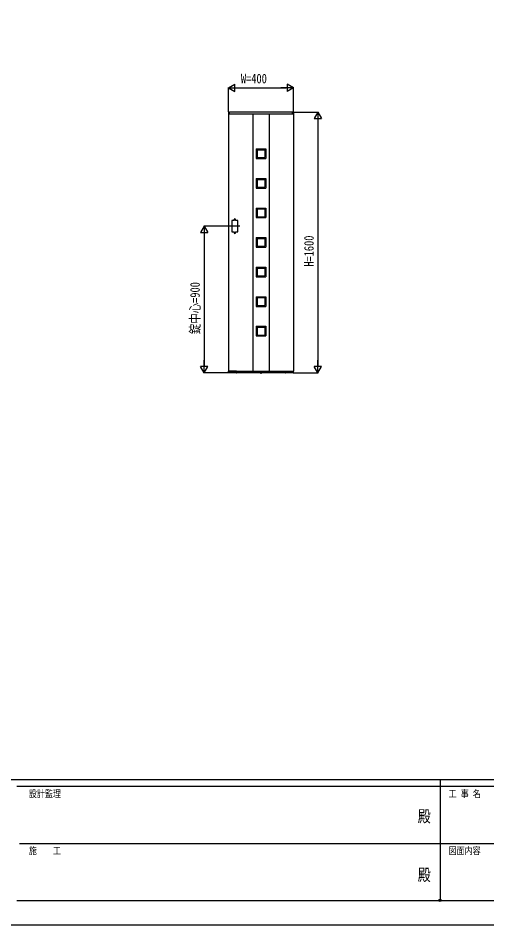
# Model space of a CAD drawing. Units: millimetres, scale not verified. Extents: x -8410 to 8410, y -5940 to 5940.
# Drawn here: x -2602 to 278, y -5940 to -373 of the extents above; entities that cross this region are included whole.
import ezdxf
from ezdxf.enums import TextEntityAlignment as Align

# ---------------------------------------------------------------- set-up
doc = ezdxf.new("R2010")
doc.units = ezdxf.units.MM
doc.header["$LTSCALE"] = 30
doc.header["$PDMODE"] = 32
doc.header["$PDSIZE"] = 15
for name, color, linetype in [('0-2_YKK_A1', 4, 'Continuous'), ('0-3_YKK_D', 6, 'Continuous'), ('0-4_YKK_ZWAK', 7, 'Continuous')]:
    doc.layers.add(name, color=color, linetype=linetype)
doc.styles.add('ＭＳ ゴシック', font='')
doc.styles.get('ＭＳ ゴシック').set_extended_font_data('MS Gothic')

msp = doc.modelspace()

# ---------------------------------------------------------------- linework, layer by layer
at = {"layer": '0-2_YKK_A1'}
for p, q in [((-1310.46, -951.37), (-1310.46, -959.5)), ((-1309.96, -960), (-1309.96, -2540)), ((-1309.96, -960), (-909.96, -960)), ((-1309.96, -960), (-1303.26, -960)), ((-1309.05, -949.87), (-1303.49, -949.53)), ((-1303.26, -960), (-1303.26, -960)), ((-916.96, -950), (-1302.96, -950)), ((-1302.96, -960), (-1302.96, -950)), ((-1302.96, -959.7), (-1302.96, -950.03)), ((-1159.96, -960), (-1159.96, -2540)), ((-1059.96, -960), (-1059.96, -2540)), ((-916.96, -960), (-916.96, -950)), ((-916.96, -959.7), (-916.96, -950.03)), ((-909.96, -960), (-916.66, -960)), ((-916.66, -960), (-916.66, -960)), ((-910.87, -949.87), (-916.43, -949.53)), ((-909.96, -960), (-909.96, -2540)), ((-909.46, -951.37), (-909.46, -959.5)), ((-1139.46, -1176), (-1139.46, -1235)), ((-1139.46, -1176), (-1080.46, -1176)), ((-1133.96, -1181.5), (-1133.96, -1229.5)), ((-1133.96, -1181.5), (-1085.96, -1181.5)), ((-1085.96, -1181.5), (-1085.96, -1229.5)), ((-1080.46, -1176), (-1080.46, -1235)), ((-1139.46, -1235), (-1080.46, -1235)), ((-1133.96, -1229.5), (-1085.96, -1229.5)), ((-1139.46, -1357.5), (-1139.46, -1416.5)), ((-1139.46, -1357.5), (-1080.46, -1357.5)), ((-1133.96, -1363), (-1133.96, -1411)), ((-1133.96, -1363), (-1085.96, -1363)), ((-1085.96, -1363), (-1085.96, -1411)), ((-1080.46, -1357.5), (-1080.46, -1416.5)), ((-1139.46, -1416.5), (-1080.46, -1416.5)), ((-1133.96, -1411), (-1085.96, -1411)), ((-1139.46, -1539), (-1139.46, -1598)), ((-1139.46, -1539), (-1080.46, -1539)), ((-1133.96, -1544.5), (-1133.96, -1592.5)), ((-1133.96, -1544.5), (-1085.96, -1544.5)), ((-1085.96, -1544.5), (-1085.96, -1592.5)), ((-1080.46, -1539), (-1080.46, -1598)), ((-1275.96, -1615), (-1275.96, -1610)), ((-1265.96, -1615), (-1265.96, -1610)), ((-1139.46, -1598), (-1080.46, -1598)), ((-1133.96, -1592.5), (-1085.96, -1592.5)), ((-1239.46, -1650), (-1302.46, -1650)), ((-1275.96, -1685), (-1275.96, -1690)), ((-1265.96, -1685), (-1265.96, -1690)), ((-1139.46, -1720.5), (-1139.46, -1779.5)), ((-1139.46, -1720.5), (-1080.46, -1720.5)), ((-1080.46, -1720.5), (-1080.46, -1779.5)), ((-1139.46, -1779.5), (-1080.46, -1779.5)), ((-1133.96, -1726), (-1133.96, -1774)), ((-1133.96, -1726), (-1085.96, -1726)), ((-1133.96, -1774), (-1085.96, -1774)), ((-1085.96, -1726), (-1085.96, -1774)), ((-1139.46, -1902), (-1139.46, -1961)), ((-1139.46, -1902), (-1080.46, -1902)), ((-1133.96, -1907.5), (-1133.96, -1955.5)), ((-1133.96, -1907.5), (-1085.96, -1907.5)), ((-1085.96, -1907.5), (-1085.96, -1955.5)), ((-1080.46, -1902), (-1080.46, -1961)), ((-1139.46, -1961), (-1080.46, -1961)), ((-1133.96, -1955.5), (-1085.96, -1955.5)), ((-1139.46, -2083.5), (-1139.46, -2142.5)), ((-1139.46, -2083.5), (-1080.46, -2083.5)), ((-1133.96, -2089), (-1133.96, -2137)), ((-1133.96, -2089), (-1085.96, -2089)), ((-1085.96, -2089), (-1085.96, -2137)), ((-1080.46, -2083.5), (-1080.46, -2142.5)), ((-1139.46, -2142.5), (-1080.46, -2142.5)), ((-1133.96, -2137), (-1085.96, -2137)), ((-1139.46, -2265), (-1139.46, -2324)), ((-1139.46, -2265), (-1080.46, -2265)), ((-1133.96, -2270.5), (-1133.96, -2318.5)), ((-1133.96, -2270.5), (-1085.96, -2270.5)), ((-1085.96, -2270.5), (-1085.96, -2318.5)), ((-1080.46, -2265), (-1080.46, -2324)), ((-1139.46, -2324), (-1080.46, -2324)), ((-1133.96, -2318.5), (-1085.96, -2318.5)), ((-1309.85, -2550.03), (-1310.43, -2540.53)), ((-1309.96, -2540), (-909.96, -2540)), ((-1260.26, -2540), (-1309.93, -2540)), ((-1308.6, -2550.5), (-1309.35, -2550.5)), ((-1308.1, -2550.01), (-1308.07, -2548.19)), ((-1308.09, -2549.5), (-1261.79, -2549.5)), ((-1287.17, -2547.9), (-1307.75, -2547.9)), ((-1286.85, -2548.19), (-1286.84, -2549.01)), ((-1285.12, -2549.01), (-1285.1, -2548.19)), ((-1278.13, -2547.9), (-1284.79, -2547.9)), ((-1277.82, -2548.19), (-1277.8, -2549.01)), ((-1276.08, -2549.01), (-1276.07, -2548.19)), ((-1262.13, -2547.9), (-1275.75, -2547.9)), ((-1265.86, -2547.9), (-1265.84, -2549.01)), ((-1261.82, -2548.19), (-1261.79, -2549.99)), ((-1260.46, -2550.48), (-1261.29, -2550.48)), ((-1259.96, -2540), (-1259.96, -2550)), ((-1259.96, -2540.3), (-1259.96, -2549.98)), ((-959.96, -2550), (-1259.96, -2550)), ((-1113.87, -2550.5), (-1113.78, -2550)), ((-1113.87, -2550.5), (-1113.7, -2551.47)), ((-1113.87, -2550.5), (-1106.05, -2550.5)), ((-1113.78, -2550), (-1106.14, -2550)), ((-1109.96, -2554.2), (-1109.96, -2550)), ((-1106.05, -2550.5), (-1106.22, -2551.47)), ((-1106.05, -2550.5), (-1106.14, -2550)), ((-959.96, -2540), (-959.96, -2550)), ((-959.96, -2540.3), (-959.96, -2549.98)), ((-959.66, -2540), (-909.99, -2540)), ((-959.46, -2550.48), (-958.63, -2550.48)), ((-958.1, -2548.19), (-958.13, -2549.99)), ((-911.83, -2549.5), (-958.13, -2549.5)), ((-957.79, -2547.9), (-944.17, -2547.9)), ((-954.06, -2547.9), (-954.08, -2549.01)), ((-943.84, -2549.01), (-943.85, -2548.19)), ((-942.1, -2548.19), (-942.12, -2549.01)), ((-941.79, -2547.9), (-935.13, -2547.9)), ((-934.8, -2549.01), (-934.82, -2548.19)), ((-933.07, -2548.19), (-933.08, -2549.01)), ((-932.75, -2547.9), (-912.17, -2547.9)), ((-911.82, -2550.01), (-911.85, -2548.19)), ((-911.32, -2550.5), (-910.57, -2550.5)), ((-910.07, -2550.03), (-909.49, -2540.53))]:
    msp.add_line(p, q, dxfattribs=at)
for points in [[(-1275.96, -1615), (-1289.96, -1615), (-1289.96, -1685), (-1275.96, -1685)], [(-1265.96, -1685), (-1251.96, -1685), (-1251.96, -1615), (-1265.96, -1615)], [(-1307.75, -2547.9), (-1307.89, -2547.93), (-1307.97, -2547.98), (-1308.01, -2548.03), (-1308.04, -2548.09), (-1308.06, -2548.14), (-1308.07, -2548.19)], [(-1286.85, -2548.19), (-1286.86, -2548.15), (-1286.87, -2548.1), (-1286.89, -2548.05), (-1286.92, -2548.01), (-1286.97, -2547.96), (-1287.05, -2547.92), (-1287.17, -2547.9)], [(-1284.79, -2547.9), (-1284.92, -2547.93), (-1285, -2547.98), (-1285.05, -2548.03), (-1285.08, -2548.09), (-1285.09, -2548.14), (-1285.1, -2548.19)], [(-1277.82, -2548.19), (-1277.82, -2548.15), (-1277.83, -2548.1), (-1277.86, -2548.05), (-1277.89, -2548.01), (-1277.94, -2547.96), (-1278.01, -2547.92), (-1278.13, -2547.9)], [(-1275.75, -2547.9), (-1275.89, -2547.93), (-1275.97, -2547.98), (-1276.01, -2548.03), (-1276.04, -2548.09), (-1276.06, -2548.14), (-1276.07, -2548.19)], [(-1261.82, -2548.19), (-1261.82, -2548.15), (-1261.83, -2548.1), (-1261.86, -2548.05), (-1261.89, -2548.01), (-1261.94, -2547.96), (-1262.01, -2547.92), (-1262.13, -2547.9)], [(-1112.26, -2552.58), (-1111.11, -2550.26), (-1109.96, -2549.65)], [(-1107.66, -2552.58), (-1108.82, -2550.26), (-1109.96, -2549.65)], [(-958.1, -2548.19), (-958.1, -2548.15), (-958.09, -2548.1), (-958.06, -2548.05), (-958.03, -2548.01), (-957.98, -2547.96), (-957.91, -2547.92), (-957.79, -2547.9)], [(-944.17, -2547.9), (-944.03, -2547.93), (-943.96, -2547.98), (-943.91, -2548.03), (-943.88, -2548.09), (-943.86, -2548.14), (-943.85, -2548.19)], [(-942.1, -2548.19), (-942.1, -2548.15), (-942.09, -2548.1), (-942.06, -2548.05), (-942.03, -2548.01), (-941.98, -2547.96), (-941.91, -2547.92), (-941.79, -2547.9)], [(-935.13, -2547.9), (-935, -2547.93), (-934.92, -2547.98), (-934.87, -2548.03), (-934.84, -2548.09), (-934.83, -2548.14), (-934.82, -2548.19)], [(-933.07, -2548.19), (-933.06, -2548.15), (-933.05, -2548.1), (-933.03, -2548.05), (-933, -2548.01), (-932.95, -2547.96), (-932.87, -2547.92), (-932.75, -2547.9)], [(-912.17, -2547.9), (-912.03, -2547.93), (-911.96, -2547.98), (-911.91, -2548.03), (-911.88, -2548.09), (-911.86, -2548.14), (-911.85, -2548.19)]]:
    msp.add_lwpolyline(points, dxfattribs=at)
for centre, radius, start, end in [((-1308.96, -951.37), 1.5, 93.5, 180), ((-1309.96, -959.5), 0.5, 180, 270), ((-1303.46, -950.03), 0.5, 0, 93.5), ((-1303.26, -959.7), 0.3, 270, 0), ((-916.46, -950.03), 0.5, 86.5, 180), ((-916.66, -959.7), 0.3, 180, 270), ((-910.96, -951.37), 1.5, 0, 86.5), ((-909.96, -959.5), 0.5, 270, 0), ((-1270.96, -1610), 5, 0, 180), ((-1270.96, -1690), 5, 180, 0), ((-1309.93, -2540.5), 0.5, 90, 183.5), ((-1309.35, -2550), 0.5, 183.5, 269.21081), ((-1308.6, -2550), 0.5, 269.18971, 359), ((-1286.34, -2549), 0.5, 181, 270), ((-1285.62, -2549), 0.5, 270, 359), ((-1277.3, -2549), 0.5, 181, 270), ((-1276.58, -2549), 0.5, 270, 359), ((-1265.34, -2549), 0.5, 181, 270), ((-1261.29, -2549.98), 0.5, 181.0014, 270.00152), ((-1260.46, -2549.98), 0.5, 270, 0), ((-1260.26, -2540.3), 0.3, 0, 90), ((-1112.81, -2551.32), 0.9, 190, 239.36409), ((-1109.96, -2546.5), 6.5, 239.36409, 300.63591), ((-1107.11, -2551.32), 0.9, 300.63591, 350), ((-959.66, -2540.3), 0.3, 90, 180), ((-959.46, -2549.98), 0.5, 180, 270), ((-958.63, -2549.98), 0.5, 269.99848, 358.9986), ((-954.58, -2549), 0.5, 270, 359), ((-943.34, -2549), 0.5, 181, 270), ((-942.62, -2549), 0.5, 270, 359), ((-934.3, -2549), 0.5, 181, 270), ((-933.58, -2549), 0.5, 270, 359), ((-911.32, -2550), 0.5, 181, 270.81029), ((-910.57, -2550), 0.5, 270.78919, 356.5), ((-909.99, -2540.5), 0.5, 356.5, 90)]:
    msp.add_arc(centre, radius, start, end, dxfattribs=at)
at = {"layer": '0-3_YKK_D'}
for p, q in [((-1309.96, -800), (-1270.99, -777.5)), ((-1270.99, -822.5), (-1270.99, -777.5)), ((-909.96, -800), (-948.93, -777.5)), ((-948.93, -777.5), (-948.93, -822.5)), ((-1309.96, -948), (-1309.96, -799)), ((-1309.96, -800), (-1270.99, -822.5)), ((-1309.96, -800), (-1232.02, -800)), ((-1264.96, -800), (-954.96, -800)), ((-909.96, -800), (-987.9, -800)), ((-909.96, -800), (-948.93, -822.5)), ((-909.96, -948), (-909.96, -799)), ((-907.96, -950), (-758.96, -950)), ((-759.96, -950), (-782.46, -988.97)), ((-782.46, -988.97), (-737.46, -988.97)), ((-759.96, -950), (-737.46, -988.97)), ((-759.96, -950), (-759.96, -1027.94)), ((-759.96, -995), (-759.96, -2505)), ((-1459.96, -1650), (-1482.46, -1688.97)), ((-1304.46, -1650), (-1460.96, -1650)), ((-1459.96, -1650), (-1437.46, -1688.97)), ((-1459.96, -1650), (-1459.96, -1727.94)), ((-1482.46, -1688.97), (-1437.46, -1688.97)), ((-1459.96, -1695), (-1459.96, -2505)), ((-1459.96, -2550), (-1459.96, -2472.06)), ((-759.96, -2550), (-759.96, -2472.06)), ((-1459.96, -2550), (-1482.46, -2511.03)), ((-1437.46, -2511.03), (-1482.46, -2511.03)), ((-1311.96, -2550), (-1460.96, -2550)), ((-1459.96, -2550), (-1437.46, -2511.03)), ((-907.96, -2550), (-758.96, -2550)), ((-759.96, -2550), (-782.46, -2511.03)), ((-737.46, -2511.03), (-782.46, -2511.03)), ((-759.96, -2550), (-737.46, -2511.03))]:
    msp.add_line(p, q, dxfattribs=at)
at = {"layer": '0-4_YKK_ZWAK'}
for p, q in [((7790.04, -5050), (-7809.96, -5050)), ((-9.96, -5050), (-9.96, -5790)), ((-9.96, -5090), (-2609.96, -5090)), ((2590.04, -5090), (-9.96, -5090)), ((-2594.96, -5440), (-9.96, -5440)), ((-9.96, -5440), (2590.04, -5440)), ((-2609.96, -5790), (-9.96, -5790)), ((-9.96, -5790), (2590.04, -5790))]:
    msp.add_line(p, q, dxfattribs=at)
msp.add_lwpolyline([(-8410, -5940), (8410, -5940), (8410, 5940), (-8410, 5940)], close=True, dxfattribs=at)
msp.add_point((-9.96, -5790), dxfattribs=at)

# ---------------------------------------------------------------- texts
at = {"layer": '0-3_YKK_D', "style": 'ＭＳ ゴシック', "width": 0.8}
msp.add_text('W=400', height=58.65, dxfattribs=at).set_placement((-1233.69, -791), align=Align.BOTTOM_LEFT)
for s, p in [('H=1600', (-768.96, -1899.33)), ('錠中心=900', (-1468.96, -2313.33))]:
    msp.add_text(s, height=58.65, rotation=90, dxfattribs=at).set_placement(p, align=Align.BOTTOM_LEFT)
at = {"layer": '0-4_YKK_ZWAK', "style": 'ＭＳ ゴシック', "width": 0.8}
for s, height, p in [('設計監理', 43.99, (-2536.63, -5170)), ('工 事 名', 43.99, (42.54, -5170)), ('殿', 73.31, (-147.33, -5331.67)), ('施\u3000\u3000工', 43.99, (-2536.63, -5520)), ('図面内容', 43.99, (42.54, -5520)), ('殿', 73.31, (-147.33, -5691.67))]:
    msp.add_text(s, height=height, dxfattribs=at).set_placement(p, align=Align.BOTTOM_LEFT)

doc.saveas('drawing.dxf')
